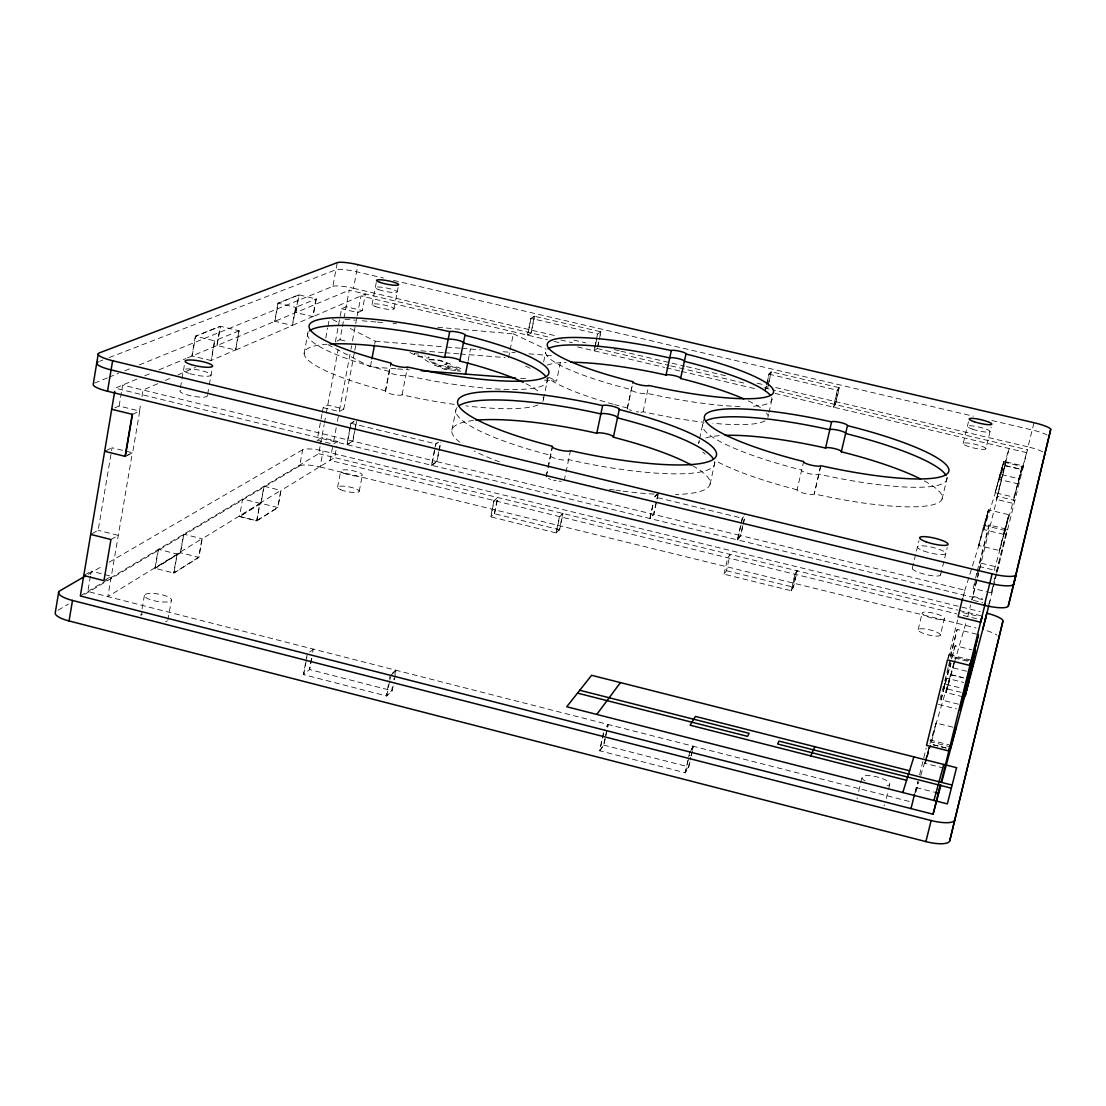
<?xml version="1.0" encoding="UTF-8"?>
<svg xmlns="http://www.w3.org/2000/svg" width="1106" height="1106" viewBox="0 0 1106 1106"><rect width="100%" height="100%" fill="white"/><g stroke="black" fill="none" stroke-linecap="round" stroke-linejoin="round"><path stroke-width="0.75" stroke-dasharray="5 3.75" d="M640.803 412.151A8.171 1.493 11.9 0 0 643.125 411.778L646.678 412.51A115.425 20.364 12 0 0 702.656 422.133M961.211 692.356L943.805 688.015L944.98 682.996L946.266 678.13L963.672 682.457M966.727 671.245L950.054 667.125L950.911 663.462M90.402 576.254L87.83 591.489L395.685 670.167L393.833 679.609M90.692 574.553L91.259 571.166L111.319 576.281L103.964 580.664M92.171 533.59L98.144 530.327L112.079 447.764L132.623 452.852L139.743 411.086L119.116 406.04L111.706 409.275M119.116 406.04L122.655 385.068L436.759 461.561L438.695 451.746M967.46 661.222L952.446 657.517L952.307 658.208M976.792 634.222L957.16 629.397L950.51 658.042M139.494 411.031L140.877 402.957M141.969 396.501L143.075 390.031L158.932 383.188M144.416 595.305L140.932 615.351A13.687 3.802 9.7 0 1 143.255 613.844M180.472 387.653L184.315 365.533M154.951 568.263L158.255 549.281L177.25 554.078L173.905 573.074L154.951 568.263L180.361 552.668L198.873 557.341L202.177 538.802L260.007 503.354L256.813 520.843L239.56 516.53L242.587 498.958L260.007 503.354M195.361 336.21L191.932 355.911L211.287 360.57L214.758 340.869L195.361 336.21L220.246 326.27L239.159 330.791L235.744 350.008L216.859 345.473L220.246 326.27M158.462 549.336L155.158 568.318L180.568 552.724L183.845 534.198M192.154 355.966L195.582 336.265L220.453 326.311L217.08 345.528M167.877 620.148L171.402 600.116A13.714 3.719 9.7 0 0 151.951 593.397A13.714 3.719 9.7 0 0 150.361 599.659A13.714 3.719 9.7 0 0 171.402 600.116M207.638 394.358L209.048 386.34M209.324 384.75L212.076 369.169M180.361 552.668L183.637 534.143L202.177 538.802M238.951 330.735L235.537 349.952L211.066 360.515L214.536 340.814L239.159 330.791M277.979 303.182L274.703 321.265L292.496 325.496L295.786 307.413L277.979 303.182L298.841 294.846L316.261 298.966L313.012 316.634L295.62 312.5L298.841 294.846M274.91 321.307L278.173 303.238L299.035 294.887L295.814 312.556M256.689 520.746L259.882 503.258L280.855 490.414L277.703 507.502L256.689 520.746L239.435 516.433L260.822 503.313L277.896 507.557L281.048 490.456L334.634 457.608L336.763 446.299M260.822 503.313L263.947 486.225L281.048 490.456M264.14 486.281L261.016 503.368L239.56 516.53M304.095 353.644L308.754 328.288M316.067 298.91L312.818 316.579L292.288 325.441L295.592 307.357L316.261 298.966M84.761 594.281L299.643 465.861L302.615 449.769A16.853 3.664 10.7 0 1 323.104 450.93L980.096 611.577M139.301 364.911L332.878 286.357L337.261 262.634M325.772 338.021L327.639 327.984M327.943 326.311L328.869 321.307M321.957 414.169L317.104 440.243L331.537 443.769M322.261 412.538L323.173 407.644L327.763 405.142L343.772 409.013L354.501 351.957M335.353 341.92L341.588 308.74L346.123 306.749L362.284 310.579L365.395 294.002L313.012 316.634M80.337 595.968L318.708 453.709L320.215 445.635M320.519 444.018L324.141 424.593M324.445 422.976L325.952 414.861M326.256 413.243L338.09 349.8M336.929 341.173L339.971 339.736L342.127 328.192M342.431 326.546L343.662 319.952M343.966 318.293L349.219 290.201L550.885 337.648M993.451 584.632L991.294 592.857L973.28 588.475L974.345 583.443M299.643 465.861A16.825 3.747 10.7 0 1 320.104 466.953L323.104 450.93M332.878 286.357A17.088 2.779 11 0 1 353.505 288.279L357.915 264.666M332.533 447.405L330.1 460.4L956.662 613.858M336.196 427.842L333.141 444.156L337.676 441.46L337.067 444.681M337.427 421.317L338.657 414.805M323.173 407.644L339.266 411.543L350.657 350.809M350.975 349.123L351.611 345.749M352.482 340.8L356.851 317.574M357.155 315.915L360.957 295.924L547.442 339.819M354.819 350.284L356.077 343.565M337.593 487.317L340.689 470.949M372.086 304.592L376.648 280.426M393.114 686.038L392.174 690.752L386.713 696.006L303.39 674.577L307.274 654.047L313.51 649.167L312.915 652.305M353.768 421.552L350.865 423.252L346.828 444.626L352.662 441.087L354.514 431.285M303.625 674.632L306.901 657.268M311.491 658.512L309.417 669.503L392.174 690.752M312.68 652.25L313.274 649.111M354.819 429.653L356.367 421.497M311.726 658.582L309.652 669.559L303.39 674.577M355.372 428.077L352.897 441.142L347.063 444.681L351.1 423.308L354.003 421.621M355.676 426.446L356.92 419.921M395.865 368.796L370.386 366.86L371.906 358.842M374.644 344.422L375.252 341.215L349.316 328.04M359.229 491.285L362.353 474.93M394.04 308.754L398.091 287.519M385.344 391.413L390.667 363.542M454.276 404.395A121.923 22.673 11.2 0 1 405.805 395.658L402.086 394.801A8.654 1.673 11.1 0 1 391.662 394.151A8.654 1.673 11.1 0 1 385.607 390.93L391.109 363.045M402.086 394.801L407.464 366.957M996.907 570.931L1007.124 529.276L989.082 524.963L979.059 566.604M388.358 684.78L386.188 695.868L391.662 690.614L392.589 685.9M389.616 678.448L390.238 675.282M136.868 379.109L115.259 388.151L431.506 465.267L435.723 443.838L438.335 442.068M742.72 525.626L740.495 535.539L737.37 539.852L431.755 465.336L435.958 443.907L438.584 442.124M386.713 696.006L389.506 681.752M389.824 680.176L390.446 676.996M439.027 450.101L440.63 441.916M431.755 465.336L437.008 461.631L440.879 441.985M394.344 679.748L396.211 670.305L693.172 746.204L691.029 755.73M451.925 430.137L455.921 409.911M468.128 360.722L470.451 349.012M508.497 357.846L509.783 351.445M510.115 349.855L513.336 333.846L446.326 328.053M493.967 500.534L490.663 516.82L556.263 532.94L559.608 529.733L563.009 513.502L559.664 516.626L556.263 532.94M534.405 316.261L530.866 318.321L527.465 335.118L531.018 332.975L534.405 316.261L600.931 331.841L599.175 340.219M494.368 513.696L497.645 497.506L494.147 500.576L490.857 516.861L494.368 513.696L559.608 529.733M494.548 513.751L497.838 497.548M543.668 361.952L545.645 352.247M543.475 399.28L547.968 377.395M544.567 380.132L556.595 381.045L560.977 359.768M546.06 476.949L547.733 468.861M548.064 467.244L552.267 446.893M546.364 476.285L552.253 447.764M564.212 480.723L570.489 450.584M594.751 347.436L596.162 340.689M596.507 339.017L597.558 333.957L600.738 331.8L600.033 335.146M595.291 345.791L594.24 350.851L597.434 348.597L669.144 365.464M595.65 344.104L597.046 337.371M597.586 346.869L598.636 341.851M597.779 346.925L598.83 341.892M628.056 409.109A8.171 1.493 11.9 0 1 627.379 408.031L632.632 383.34M627.379 408.031L632.756 383.298M643.125 411.778L648.752 385.427M689.854 762.158L688.789 766.914L685.361 772.804L599.576 750.739L604.056 730.015M652.706 505.221L649.83 518.507L653.563 514.373L657.849 494.589M603.613 733.264L599.811 750.808L603.835 745.098L605.549 737.19M652.955 505.276L650.079 518.562L653.812 514.428L658.457 493M599.576 750.739L603.586 745.043L605.314 737.121M605.646 735.531L608.051 724.458L605.051 728.619M605.894 735.601L608.3 724.513L604.305 730.084M699.269 440.188L698.577 443.354A124.909 23.613 12.7 0 1 699.822 441.28M699.614 438.612L703.803 419.478M710.052 484.317L715.458 459.833M991.294 592.857L992.469 587.853M724.029 574.194L727.734 557.797L730.14 554.396L726.476 570.724L724.071 574.208L791.357 590.742L793.444 587.175L797.205 570.807L795.145 574.304L791.357 590.742M765.076 391.068L766.112 386.45M766.458 384.902L768.864 374.132L771.103 371.727L839.371 387.722L835.472 404.602L833.606 407.202L837.505 390.224L839.371 387.722M765.269 391.109L769.071 374.174L771.297 371.768L769.043 381.874M768.089 385.206L771.103 371.727M767.523 388.621L768.656 383.561M689.771 751.956L685.112 772.735L688.54 766.845L690.683 757.32M737.37 539.852L742.237 518.202L745.32 514.041M685.361 772.804L689.301 755.218M982.736 599.687L737.633 539.922L742.485 518.272L744.545 515.493M743.094 523.967L744.946 515.7M691.278 755.799L693.421 746.274L912.851 802.362M737.633 539.922L740.743 535.608L742.969 525.682M743.343 524.037L745.195 515.755M767.896 417.377L768.629 414.142M768.988 412.538L772.569 396.598M924.34 480.916A124.909 23.613 12.7 0 1 926.247 505.981A124.909 23.613 12.7 0 1 818.094 494.755L814.251 493.87A8.862 1.742 12.7 0 1 804.643 493.456A8.862 1.742 12.7 0 1 797.08 489.834L803.647 461.548M820.749 465.626L814.265 493.953L820.763 465.709M858.685 791.426L862.099 777.242M912.339 568.097L918.934 540.64M975.616 578.037L976.944 572.521M942.022 499.165L947.413 476.824M918.146 629.687L922.183 613.014M963.215 443.492L968.455 421.828M886.307 798.491L888.215 790.61M888.602 789.034L889.749 784.292M940.584 574.968L947.261 547.484M940.349 635.162A11.433 2.641 13.5 0 0 924.409 628.899A11.433 2.641 13.5 0 0 922.971 633.254A11.433 2.641 13.5 0 0 940.349 635.162L944.427 618.475A11.447 2.585 13.5 0 0 928.446 612.254A11.447 2.585 13.5 0 0 927.035 616.526A11.447 2.585 13.5 0 0 944.427 618.475M985.833 448.829A11.627 1.963 13 0 0 969.45 443.216A11.627 1.963 13 0 0 968.289 446.451A11.627 1.963 13 0 0 985.833 448.829L991.128 427.137M977.275 571.138L989.082 524.963M914.966 792.435L917.966 781.5L915.215 792.726M919.611 774.794L926.206 747.933M948.257 658.015L957.602 619.968M963.271 596.839L964.888 590.203L740.743 535.608M943.93 768.145L925.1 763.389L926.289 758.522M926.69 756.891L929.081 747.158M978.603 545.493L988.432 509.838L1009.004 514.76L1004.11 534.488L983.58 529.553L978.603 545.493L999.686 550.581L1009.004 514.76M926.123 760.195L929.317 747.227M958.377 704.19L941.054 699.863L950.718 660.545M952.888 727.181L936.063 723.034L931.39 742.015L949.612 746.619M941.054 699.863L950.662 664.139M952.307 657.434L955.183 645.71L971.953 649.844M983.58 529.553L988.432 509.838M931.639 742.015L936.312 723.02L950.579 674.743L946.183 692.619L954.174 663.641M963.063 696.821L945.976 692.563L954.602 660.406M995.11 492.695L1003.709 461.326L1022.525 465.778L1018.032 483.875L999.271 479.423L995.11 492.695L1014.354 497.285L1022.303 465.723L1014.133 497.23L1017.824 483.82M945.976 692.563L954.755 660.42M999.271 479.423L1003.709 461.326M954.575 662.065L966.34 621.475M996.395 499.414L997.363 496.276L1014.866 500.451L1014.008 503.617L996.395 499.414L1004.746 465.515L1005.658 462.557L1023.216 466.718L1022.4 469.691L1004.953 465.557L1005.866 462.612L971.856 600.005L978.658 573.129M967.778 616.595L970.639 604.982M997.363 496.276L1009.142 448.538L999.478 479.479L1003.93 461.382L999.879 474.239L995.331 492.751L983.815 529.608L988.667 509.894L983.801 525.336L978.838 545.562L963.409 594.973M979.073 571.47L981.105 563.189L998.289 567.35L997.336 570.862L980.054 566.687L981.105 563.189M993.782 582.447L995.137 576.931M948.519 666.061L950.109 659.646M996.257 572.383L1007.124 529.276M1042.654 451.829A17.876 2.972 13.2 0 0 1027.999 446.865L1033.986 422.713M989.262 603.807L996.644 573.986M997.059 572.327L1027.419 449.769L772.306 389.741M948.132 667.665L944.22 683.149M996.16 573.89L994.239 581.493M949.957 656.356L957.16 629.397M950.98 663.655L950.109 666.973M978.312 569.576L976.377 577.152M943.459 686.121L939.934 699.586M975.561 580.291L973.28 588.475M990.077 600.503L989.082 604.208L984.381 603.06M1022.525 465.778L1018.944 478.746L999.658 474.184M994.197 570.544L999.686 550.581M1004.11 534.488L1014.354 497.285M1018.032 483.875L1027.419 449.769M925.335 763.444L926.787 758.495M927.27 756.85L930.671 745.306M929.883 743.923L936.063 723.034M915.906 792.02L918.851 782.08M920.8 775.458L924.727 762.2M925.21 760.541L929.137 747.297M925.1 763.389L926.552 758.453M927.035 756.808L930.423 745.306M951.215 658.9L955.183 645.71M949.072 654.683L947.883 658.595L949.1 654.628L969.755 659.743M943.805 688.015L946.266 678.13M691.471 749.08L693.172 746.204M690.877 750.587L693.421 746.274M654.752 496.981L656.605 494.99M658.208 492.93L654.503 496.912L742.485 518.272M392.409 673.236L395.685 670.167M390.764 675.42L396.211 670.305M431.506 465.267L436.759 461.561M594.046 350.796L597.24 348.556M600.931 331.841L597.752 333.998L530.866 318.321M173.905 573.074L198.873 557.341M256.813 520.843L277.896 507.557M177.25 554.078L107.863 596.604L132.374 452.783L126.54 455.631M58.093 610.236L68.461 604.028M88.273 574.318L103.162 565.678M109.121 562.207L302.615 449.769M85.024 574.788L91.259 571.166M318.252 439.566L321.722 437.561L337.676 441.46M110.946 539.521L118.287 535.401L98.144 530.327M339.266 411.543L343.772 409.013M797.08 489.834L793.389 488.811A124.909 23.613 12.7 0 1 715.582 460.787M125.324 456.405L132.623 452.852M106.135 450.584L112.079 447.764M132.471 414.363L139.743 411.086M362.284 310.579L357.832 312.583L341.533 308.768M165.278 380.436L171.624 377.699M177.969 374.962L195.416 367.427M235.744 350.008L292.496 325.496M144.762 375.805L152.656 372.501M158.974 369.846L185.836 358.607M187.412 357.943L349.219 290.201M94.508 383.091L107.31 377.906M108.913 377.257L118.508 373.358M124.909 370.759L132.9 367.51M99.637 361.289L102.858 360.044M109.287 357.556L335.947 269.753A17.115 2.696 11 0 1 356.588 271.758L383.478 278.062M397.566 368.934L409.441 369.833M520.497 378.293L527.368 378.819M420.957 350.782L443.271 352.593M444.999 352.731L458.727 353.837M460.442 353.975L505.069 357.57M418.662 354.017L414.128 353.657C414.957 355.344 428.478 359.201 424.939 355.897M375.252 341.215L444.944 346.925M446.644 347.063L460.248 348.183M461.949 348.321L480.764 349.869M503.147 351.708L515.189 352.69M528.958 353.823L554.77 355.938M344.961 319.302L355.261 320.187M362.132 320.781L375.888 321.97M377.602 322.123L386.188 322.855M393.059 323.45L396.501 323.754M437.741 327.307L444.612 327.901M393.57 280.426L973.377 416.188M991.861 420.515L1032.188 429.971A17.903 2.876 13.1 0 1 1046.884 434.865M768.864 374.132L837.505 390.224M353.505 288.279L557.037 336.127M573.848 340.081L585.627 342.86M614.217 349.579L619.263 350.768M620.95 351.155L684.863 366.183M686.55 366.584L728.605 376.469M757.195 383.201L763.928 384.777M775.693 387.542L1027.999 446.865M560.811 339.984L572.41 342.708M670.803 365.865L745.845 383.519M764.191 387.833L770.647 389.353M554.106 341.395L560.756 342.957M577.401 346.883L664.665 367.427M666.337 367.814L679.761 370.98M681.434 371.367L756.891 389.132M775.071 393.418L1026.631 452.644M1004.746 465.515L1022.4 469.691M339.971 339.736L348.031 341.657M983.566 525.267L1004.69 530.341M350.865 423.252L435.958 443.907M437.008 461.631L740.495 535.539M972.948 596.328L982.294 598.609M973.432 600.378L982.819 602.673M318.708 453.709L957.589 610.056M959.261 610.471L980.981 615.779M962.787 612.558L978.769 616.415M963.326 615.489L978.713 619.263M455.561 370.524L444.004 369.169L434.52 365.008C438.418 366.376 463.386 364.704 461.796 371.118A7.424 1.355 11.3 0 1 457.525 370.883M320.104 466.953L976.031 627.945M726.476 570.724L793.444 587.175M627.517 407.99L624.047 407.132A115.425 20.364 12 0 1 614.687 404.63M955.529 657.24L969.008 660.572M951.229 674.715L963.022 677.646M950.372 674.688L964.377 678.158M945.713 684.255L962.414 688.416M938.469 704.453L956.455 708.946M385.787 390.888L382.178 389.976A121.923 22.673 11.2 0 1 326.699 344.243M929.828 739.942L948.741 744.711M933.022 744.711L948.741 748.679M933.257 744.767L939.547 746.356M941.109 746.757L945.837 747.946M916.155 787.583L933.547 792.007M603.586 745.043L688.789 766.914M513.336 333.846L546.06 349.192M525.571 366.086L530.216 368.326M548.839 377.312L556.595 381.045M409.967 352.62L418.054 356.45L426.944 358.026A7.521 1.355 11.2 0 0 429.252 357.805L428.52 356.699M332.547 319.51L340.164 323.381M327.888 344.616L370.386 366.86M771.698 397.621A115.591 19.714 12 0 1 750.324 406.4M740.066 406.455A115.591 19.714 12 0 1 650.618 394.123L647.065 393.321A8.184 1.452 11.9 0 1 637.775 392.699L635.397 392.063A8.184 1.452 11.9 0 1 631.291 389.658L627.945 388.759A115.591 19.714 12 0 1 546.295 350.422M546.834 378.335A122.13 21.954 11.2 0 1 409.566 376.178L405.847 375.321A8.668 1.618 11.1 0 1 395.423 374.616A8.668 1.618 11.1 0 1 389.34 371.45L385.897 370.51A122.13 21.954 11.2 0 1 308.035 332.657M946.902 477.847A125.116 22.853 12.6 0 1 822.657 474.999L818.799 474.115A8.876 1.687 12.6 0 1 809.177 473.645A8.876 1.687 12.6 0 1 801.587 470.078L797.896 469.082A125.116 22.853 12.6 0 1 703.969 422.368M714.531 461.589A132.112 25.77 11.8 0 1 572.673 460.552L568.608 459.612A9.401 1.908 11.7 0 1 557.714 459.087A9.401 1.908 11.7 0 1 550.539 455.34L546.723 454.29A132.112 25.77 11.8 0 1 457.041 407.575M987.105 630.793A17.599 3.995 13.7 0 1 997.004 635.12M167.186 621.019A13.687 3.802 9.7 0 1 165.61 621.669M884.772 804.809A14.254 4.106 13.9 0 1 883.971 805.707M857.274 798.864A14.254 4.106 13.9 0 1 857.178 797.744M865.168 780.974A14.281 4.023 13.9 0 1 866.192 775.638A14.281 4.023 13.9 0 1 884.924 779.675A14.281 4.023 13.9 0 1 887.261 785.744M940.377 574.097A14.544 3.083 13.3 0 1 923.524 573.986A14.544 3.083 13.3 0 1 914.814 567.115M207.085 395.16A13.963 2.848 10.2 0 1 191.02 395.81A13.963 2.848 10.2 0 1 182.2 389.837M537.931 404.948A121.923 22.673 11.2 0 1 465.889 405.888M526.027 383.713A121.923 22.673 11.2 0 1 538.76 391.718M543.032 396.943A121.923 22.673 11.2 0 1 542.783 401.409M705.282 454.193A124.909 23.613 12.7 0 1 702.849 452.147M705.711 438.017A124.909 23.613 12.7 0 1 722.301 435.474M692.508 465.64A131.877 26.627 11.8 0 1 675.462 494.506M654.24 494.106A131.877 26.627 11.8 0 1 622.139 491.064M620.563 490.857A131.877 26.627 11.8 0 1 615.821 490.207M614.231 489.972A131.877 26.627 11.8 0 1 609.406 489.267M499.511 461.852A131.877 26.627 11.8 0 1 474.087 450.944M459.875 442.303A131.877 26.627 11.8 0 1 474.322 420.404M561.419 481.262A9.387 1.977 11.7 0 1 559.014 481.138M556.221 480.751A9.387 1.977 11.7 0 1 553.346 480.156M550.65 479.396A9.387 1.977 11.7 0 1 548.396 478.552M638.756 411.999A8.171 1.493 11.9 0 1 636.351 411.653M631.485 410.492A8.171 1.493 11.9 0 1 629.48 409.787M764.965 420.833A115.425 20.364 12 0 1 712.789 423.225M613.166 404.215A115.425 20.364 12 0 1 547.691 377.948M547.18 365.104A115.425 20.364 12 0 1 566.148 362.367M748.333 400.939A115.425 20.364 12 0 1 760.845 407.948M766.472 413.022A115.425 20.364 12 0 1 767.73 415.289M177.029 554.023L173.697 573.019L198.665 557.286L201.969 538.746L177.029 554.023M531.06 318.362L527.659 335.173L531.212 333.017L534.599 316.302L531.06 318.362M559.484 516.585L556.083 532.898L559.429 529.677L562.816 513.447L559.484 516.585M794.951 574.249L791.163 590.701L793.251 587.12L797.011 570.765L794.951 574.249M837.311 390.169L833.399 407.16L835.279 404.561L839.164 387.667L837.311 390.169M1004.455 530.286L999.451 550.525L1008.769 514.705L1004.455 530.286M447.349 363.639L444.598 364.206L449.976 364.8A9.567 1.728 11.2 0 0 450.142 363.902L439.607 360.197L425.921 359.174A10.148 1.839 11.2 0 0 425.063 359.851L429.045 362.229A9.249 1.673 11.2 0 0 434.782 363.763L438.114 364.33L437.091 363.542C414.874 358.399 441.888 358.759 447.349 363.639M459.681 369.971L453.999 369.57L447.681 366.763L454.967 367.316L459.681 369.971M449.506 369.031L444.515 368.671L438.736 366.058L445.179 366.57L449.506 369.031M378.556 289.62A11.198 1.797 11.1 0 0 396.902 292.274A11.198 1.797 11.1 0 0 383.367 287.463A11.198 1.797 11.1 0 0 378.556 289.62M189.748 373.621A13.991 2.765 10.3 0 0 211.025 375.141A13.991 2.765 10.3 0 0 191.061 369.003A13.991 2.765 10.3 0 0 189.748 373.621M923.648 550.94A14.572 2.986 13.3 0 0 945.782 553.608A14.572 2.986 13.3 0 0 925.432 546.046A14.572 2.986 13.3 0 0 923.648 550.94M972.478 429.169A11.641 1.908 13 0 0 990.05 431.589A11.641 1.908 13 0 0 973.612 426.045A11.641 1.908 13 0 0 972.478 429.169M340.717 489.709A11.005 2.502 10.8 0 0 358.842 491.88A11.005 2.502 10.8 0 0 345.68 486.364A11.005 2.502 10.8 0 0 340.717 489.709M343.828 473.299A11.019 2.433 10.8 0 0 361.966 475.497A11.019 2.433 10.8 0 0 348.777 470.05A11.019 2.433 10.8 0 0 343.828 473.299M375.349 306.556A11.184 1.853 11.1 0 0 393.681 309.168A11.184 1.853 11.1 0 0 380.174 304.302A11.184 1.853 11.1 0 0 375.349 306.556"/><path stroke-width="1.5" d="M570.668 362.298A115.425 20.364 12 0 1 662.77 374.312L666.047 375.058L671.314 350.547A7.604 1.23 12 0 1 677.522 350.796L679.844 351.279A7.604 1.23 12 0 1 685.996 353.989L680.577 378.487L683.826 379.289A115.425 20.364 12 0 1 743.854 398.893M666.047 375.058L666.047 375.003A7.576 1.286 12 0 1 672.254 375.197L674.577 375.681A7.576 1.286 12 0 1 680.702 378.446L680.577 378.487M602.604 405.612L602.618 405.543A8.641 1.59 11.9 0 1 612.475 406.248A8.641 1.59 11.9 0 1 619.249 409.497L622.789 410.464A132.208 25.41 11.8 0 1 714.296 458.617A132.208 25.41 11.8 0 1 574.553 451.525L570.475 450.681A9.401 1.894 11.7 0 1 559.595 450.031A9.401 1.894 11.7 0 1 552.406 446.326L548.59 445.262A132.208 25.41 11.8 0 1 460.027 397.648A132.208 25.41 11.8 0 1 598.871 404.768L602.604 405.612L596.784 433.289L593.065 432.432A131.877 26.627 11.8 0 0 476.092 420.239M596.784 433.289L596.798 433.206A8.613 1.673 11.9 0 1 606.655 433.842A8.613 1.673 11.9 0 1 613.388 437.188L616.913 438.156A131.877 26.627 11.8 0 1 691.222 464.935M58.687 592.083L55.3 612.489A21.733 6.097 9.2 0 0 69.056 620.95L925.902 841.611A22.77 6.691 14.4 0 0 949.736 840.781L1002.921 621.157A17.613 3.899 13.7 0 0 986.801 613.208L982.736 629.591M98.282 353.726L93.25 384.072A22.161 4.576 9.9 0 0 107.517 391.234L984.354 605.286A23.254 5.032 13.6 0 0 1008.313 605.922L1016.11 574.691A23.309 4.797 13.5 0 1 992.137 573.862L112.632 360.722A22.217 4.369 10 0 1 99.54 352.814L337.261 262.634A17.115 2.654 11 0 1 357.915 264.666L1033.986 422.713A17.917 2.834 13.1 0 1 1050.7 429.515L1013.76 584.079A23.295 4.866 13.6 0 1 989.801 583.304L111.098 369.902A22.203 4.424 10 0 1 98.033 361.911M69.056 620.95L72.498 600.447A21.761 5.959 9.3 0 1 60.001 590.756L85.3 576.046M107.517 391.234L112.632 360.722M114.706 391.4L80.337 595.968L390.238 675.282M125.089 456.349L132.222 414.308M371.906 358.842L374.34 346.012M330.182 344.021A121.923 22.673 11.2 0 1 441.183 356.713L444.626 357.487L449.7 331.62A8.005 1.369 11.3 0 1 459.17 332.436A8.005 1.369 11.3 0 1 464.976 335.242L459.75 361.081L463.096 361.925A121.923 22.673 11.2 0 1 523.249 382.344M465.474 374.105L467.797 362.395M613.388 437.188L619.249 409.497M725.149 435.363A124.909 23.613 12.7 0 1 822.007 447.253L825.56 448.054L831.574 421.925A8.198 1.41 12.6 0 1 840.38 422.478A8.198 1.41 12.6 0 1 847.486 425.603L841.32 451.801L844.846 452.672A124.909 23.613 12.7 0 1 920.496 478.912M1008.313 605.922L1050.7 429.515M949.736 840.781L1002.921 621.157M911.012 808.583L914.579 794.039M962.579 598.318L958.072 616.692L980.58 622.208L981.962 617.189M970.667 669.6L970.059 672.075L971.262 667.36M971.856 664.955L972.464 662.466L971.262 667.181M925.902 841.611L931.128 820.528A22.811 6.539 14.3 0 0 954.962 819.836M984.354 605.286L992.137 573.862M690.02 752.025L933.077 814.237L940.294 785.094M941.123 782.246L985.142 603.821M965.939 686.978L966.838 683.245L965.621 688.25M965.234 695.646L969.257 679.374L941.814 781.679M969.644 679.291L985.985 617.01M984.976 620.798L988.847 605.452M965.607 688.126L964.377 693.144L965.303 689.536M970.944 668.425L971.566 666.116M939.934 787.085L938.289 793.223L935.123 792.408M950.317 749.066L955.957 728.025M969.478 677.715L973.764 661.747M933.077 814.237L940.943 784.942M965.262 695.633L969.202 680.923M950.317 745.112L948.741 750.946L926.524 745.347L947.483 659.909L969.893 665.453L971.345 660.13L969.893 665.453M933.962 800.481L943.736 764.44M980.58 622.208L981.948 617.245M902.8 792.532L913.874 756.877M810.712 755.896L814.763 746.702M444.626 357.487L444.653 357.432A7.991 1.424 11.3 0 1 454.11 358.178A7.991 1.424 11.3 0 1 459.889 361.054L459.75 361.081M596.798 714.435L620.425 682.596M841.32 451.801L841.431 451.76A8.184 1.479 12.7 0 0 834.353 448.552A8.184 1.479 12.7 0 0 825.546 447.985L825.56 448.054M421.331 370.745L515.341 377.906M671.314 350.602L668.024 349.869A115.674 19.424 12 0 0 548.866 341.754A115.674 19.424 12 0 0 629.618 380.865L633.088 381.708A8.184 1.424 11.9 0 0 637.084 384.141L639.462 384.777A8.184 1.424 11.9 0 0 648.752 385.496L652.305 386.229A115.674 19.424 12 0 0 772.126 394.344A115.674 19.424 12 0 0 689.121 354.805L685.872 354.017M449.672 331.689L446.23 330.901A122.213 21.636 11.2 0 0 312.735 321.722A122.213 21.636 11.2 0 0 387.487 362.146L390.943 363.086A8.668 1.59 11.1 0 0 397.026 366.224A8.668 1.59 11.1 0 0 407.423 367.026L411.183 367.8A122.213 21.636 11.2 0 0 545.493 376.994A122.213 21.636 11.2 0 0 468.197 336.1L464.838 335.27M831.574 421.925L828.021 421.11A125.213 22.535 12.6 0 0 705.158 414.944A125.213 22.535 12.6 0 0 799.832 460.594L803.647 461.548A8.889 1.659 12.6 0 0 811.127 465.142A8.889 1.659 12.6 0 0 820.763 465.709L824.606 466.511A125.213 22.535 12.6 0 0 948.201 472.663A125.213 22.535 12.6 0 0 850.915 426.515L847.39 425.658M111.706 409.275L132.471 414.363L125.324 456.405L104.641 451.289M90.678 534.405L110.946 539.521L103.964 580.664L83.766 575.521M909.561 770.771L695.48 716.412L690.103 725.204L906.602 780.297M579.765 690.268L749.135 733.319L747.518 736.347L577.526 693.116M952.142 785.094L779.011 741.089L777.601 743.992L951.354 788.177M390.764 675.42L689.771 751.956M72.498 600.447L931.128 820.528M548.023 348.832A115.591 19.714 12 0 1 666.434 357.21L669.724 357.957A7.59 1.244 12 0 1 675.946 358.123L678.255 358.607A7.59 1.244 12 0 1 684.407 361.33L687.531 362.16A115.591 19.714 12 0 1 770.426 395.409M309.652 330.805A122.13 21.954 11.2 0 1 444.723 338.657L448.151 339.445A8.005 1.383 11.3 0 1 457.649 340.178A8.005 1.383 11.3 0 1 463.455 342.998L466.663 343.855A122.13 21.954 11.2 0 1 545.244 375.874M706.347 420.653A125.116 22.853 12.6 0 1 826.21 428.962L829.749 429.695A8.198 1.438 12.6 0 1 838.569 430.303A8.198 1.438 12.6 0 1 845.661 433.469L849.09 434.382A125.116 22.853 12.6 0 1 945.989 475.373M459.377 405.515A132.112 25.77 11.8 0 1 597.129 413.077L600.848 413.934A8.627 1.618 11.9 0 1 610.719 414.543A8.627 1.618 11.9 0 1 617.48 417.819L621.019 418.787A132.112 25.77 11.8 0 1 713.329 458.796M1048.46 435.944A17.903 2.876 13.1 0 1 1048.875 436.815M998.483 636.475A17.599 3.995 13.7 0 1 998.815 637.623M960.008 708.434L959.732 709.762L978.437 634.623L960.008 708.434M971.262 665.632L961.529 704.978L975.312 650.674L971.262 665.632M956.566 767.688L947.344 803.896L566.742 706.762L591.586 675.296L956.566 767.688M379.925 282.348A11.198 1.77 11.1 0 0 398.298 285.016A11.198 1.77 11.1 0 0 384.736 280.233A11.198 1.77 11.1 0 0 379.925 282.348M974.289 421.745A11.654 1.88 13 0 0 991.861 424.179A11.654 1.88 13 0 0 975.409 418.662A11.654 1.88 13 0 0 974.289 421.745M925.874 541.733A14.585 2.945 13.2 0 0 948.008 544.428A14.585 2.945 13.2 0 0 927.63 536.908A14.585 2.945 13.2 0 0 925.874 541.733M191.31 364.634A13.991 2.724 10.3 0 0 212.601 366.197A13.991 2.724 10.3 0 0 192.61 360.086A13.991 2.724 10.3 0 0 191.31 364.634"/></g></svg>
